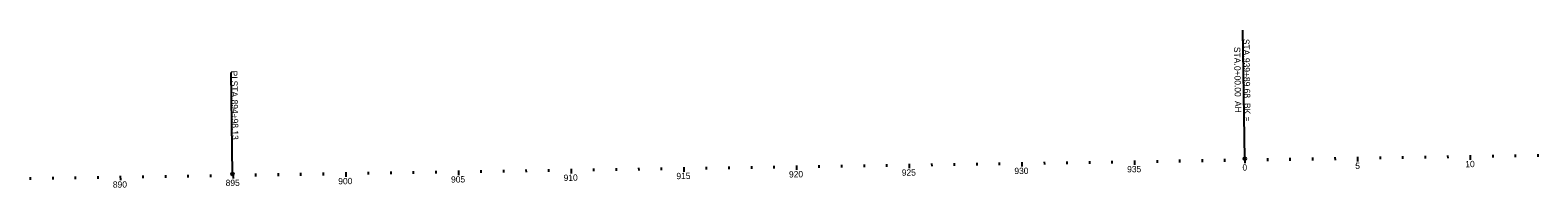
# Model space of a CAD drawing. Extents: x 117326 to 225548, y 573011 to 581051.
# Drawn here: x 205347 to 212036, y 578297 to 578997 of the extents above; entities that cross this region are included whole.
import ezdxf

# ---------------------------------------------------------------- set-up
doc = ezdxf.new("R2010")
doc.units = 0
doc.layers.add('GE_P_Alignment', color=7, linetype='Continuous')
doc.layers.add('GE_P_Alignment_100_Curve_Data', color=7, linetype='Continuous')

msp = doc.modelspace()

# ---------------------------------------------------------------- linework, layer by layer
at = {"layer": 'GE_P_Alignment'}
for p, q in [((210735.9, 578426.8), (210727.3, 578996.8)), ((206244.9, 578358.8), (206238.1, 578808.7))]:
    msp.add_line(p, q, dxfattribs=at)
for centre in [(210735.9, 578426.8), (206244.9, 578358.8)]:
    msp.add_circle(centre, 6, dxfattribs=at)
at = {"layer": 'GE_P_Alignment_100_Curve_Data'}
for p, q in [((209446.4, 578407.3), (209446.6, 578395.3)), ((209546.4, 578408.8), (209546.5, 578396.8)), ((209646.4, 578410.3), (209646.5, 578398.3)), ((209746.3, 578411.8), (209746.6, 578391.8)), ((209846.3, 578413.4), (209846.5, 578401.4)), ((209946.3, 578414.9), (209946.5, 578402.9)), ((210046.3, 578416.4), (210046.5, 578404.4)), ((210146.3, 578417.9), (210146.5, 578405.9)), ((210246.3, 578419.4), (210246.6, 578399.4)), ((210346.3, 578420.9), (210346.5, 578408.9)), ((210446.3, 578422.5), (210446.4, 578410.5)), ((210546.3, 578424), (210546.4, 578412)), ((210646.2, 578425.5), (210646.4, 578413.5)), ((210735.9, 578426.8), (210736.2, 578406.8)), ((210835.9, 578428.4), (210836.1, 578416.4)), ((210935.9, 578429.9), (210936.1, 578417.9)), ((211035.9, 578431.4), (211036.1, 578419.4)), ((211135.9, 578432.9), (211136, 578420.9)), ((211235.9, 578434.4), (211236.2, 578414.4)), ((211335.8, 578435.9), (211336, 578423.9)), ((211435.8, 578437.5), (211436, 578425.5)), ((211535.8, 578439), (211536, 578427)), ((211635.8, 578440.5), (211636, 578428.5)), ((211735.8, 578442), (211736.1, 578422)), ((211835.8, 578443.5), (211836, 578431.5)), ((211935.8, 578445), (211936, 578433)), ((212035.8, 578446.5), (212035.9, 578434.5)), ((205346.8, 578345.2), (205347, 578333.2)), ((205446.8, 578346.7), (205447, 578334.7)), ((205546.8, 578348.2), (205547, 578336.2)), ((205646.8, 578349.7), (205647, 578337.7)), ((205746.8, 578351.3), (205747.1, 578331.3)), ((205846.8, 578352.8), (205847, 578340.8)), ((205946.8, 578354.3), (205947, 578342.3)), ((206046.8, 578355.8), (206046.9, 578343.8)), ((206146.8, 578357.3), (206146.9, 578345.3)), ((206246.7, 578358.8), (206247, 578338.8)), ((206346.7, 578360.3), (206346.9, 578348.3)), ((206446.7, 578361.8), (206446.9, 578349.8)), ((206546.7, 578363.3), (206546.9, 578351.3)), ((206646.7, 578364.9), (206646.9, 578352.9)), ((206746.7, 578366.4), (206747, 578346.4)), ((206846.7, 578367.9), (206846.9, 578355.9)), ((206946.7, 578369.4), (206946.8, 578357.4)), ((207046.7, 578370.9), (207046.8, 578358.9)), ((207146.6, 578372.4), (207146.8, 578360.4)), ((207246.6, 578374), (207246.9, 578354)), ((207346.6, 578375.5), (207346.8, 578363.5)), ((207446.6, 578377), (207446.8, 578365)), ((207546.6, 578378.5), (207546.8, 578366.5)), ((207646.6, 578380), (207646.8, 578368)), ((207746.6, 578381.5), (207746.9, 578361.5)), ((207846.6, 578383), (207846.7, 578371.1)), ((207946.6, 578384.6), (207946.7, 578372.6)), ((208046.5, 578386.1), (208046.7, 578374.1)), ((208146.5, 578387.6), (208146.7, 578375.6)), ((208246.5, 578389.1), (208246.8, 578369.1)), ((208346.5, 578390.6), (208346.7, 578378.6)), ((208446.5, 578392.1), (208446.7, 578380.1)), ((208546.5, 578393.7), (208546.7, 578381.7)), ((208646.5, 578395.2), (208646.7, 578383.2)), ((208746.5, 578396.7), (208746.8, 578376.7)), ((208846.4, 578398.2), (208846.6, 578386.2)), ((208946.4, 578399.7), (208946.6, 578387.7)), ((209046.4, 578401.2), (209046.6, 578389.2)), ((209146.4, 578402.8), (209146.6, 578390.8)), ((209246.4, 578404.3), (209246.7, 578384.3)), ((209346.4, 578405.8), (209346.6, 578393.8))]:
    msp.add_line(p, q, dxfattribs=at)

# ---------------------------------------------------------------- texts
at = {"layer": 'GE_P_Alignment'}
for s, p in [('STA. ', (210728.3, 578957.9)), ('STA. ', (210687.9, 578922.3)), ('PI', (206238.4, 578816.9)), ('0+00.00', (210689.2, 578837.7)), ('939+89.68', (210729.6, 578873.4)), (' STA. ', (206238.9, 578783)), ('894+98.13', (206240.3, 578688.5)), (' AH', (210691.4, 578692.9)), (' BK =', (210732.4, 578683.9))]:
    msp.add_text(s, height=28, rotation=270.86835, dxfattribs=at).set_placement(p)
at = {"layer": 'GE_P_Alignment_100_Curve_Data'}
for s, rotation, p in [('5', 0.86835, (211226, 578381.3)), ('10', 0.86835, (211714.3, 578388.7)), ('900', 0.86835, (206714, 578312.9)), ('905', 0.86835, (207214.4, 578320.5)), ('910', 0.86835, (207713.9, 578328)), ('915', 0.86835, (208214.3, 578335.6)), ('920', 0.86835, (208713.8, 578343.2)), ('925', 0.86835, (209214.2, 578350.8)), ('930', 0.86835, (209713.7, 578358.3)), ('935', 0.86835, (210214, 578365.9)), ('0', 0.86835, (210725.6, 578373.7)), ('890', 0.86525, (205714.1, 578297.8)), ('895', 0.86835, (206214.5, 578305.3))]:
    msp.add_text(s, height=28, rotation=rotation, dxfattribs=at).set_placement(p)

doc.saveas('drawing.dxf')
